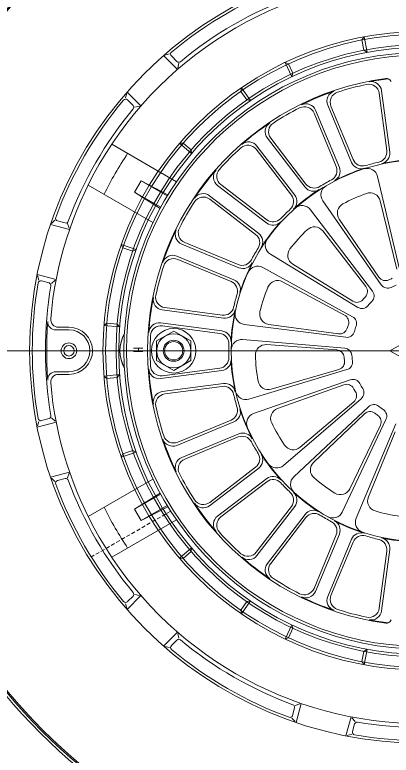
# Model space of a CAD drawing. Units: millimetres, scale not verified. Extents: x -1380 to 1380, y -955 to 955.
# Drawn here: x -605.7 to -462, y 70.4 to 353.3 of the extents above; entities that cross this region are included whole.
import ezdxf
from ezdxf.enums import TextEntityAlignment as Align

# ---------------------------------------------------------------- set-up
doc = ezdxf.new("R2010")
doc.units = ezdxf.units.MM
doc.header["$LTSCALE"] = 3
doc.linetypes.add('USER1', pattern=[2, 1.25, -0.25, 0.25, -0.25])
doc.linetypes.add('USER3', pattern=[0.75, 0.5, -0.25])
for name, color, linetype, lineweight in [('0-2_L-2', 7, 'Continuous', 18), ('0-3_L-1', 7, 'Continuous', 18), ('0-4_L-5', 2, 'USER1', 18), ('0-5_L-3', 7, 'Continuous', 18), ('0-B_L-1a', 3, 'Continuous', 18), ('0-C_L-1b', 150, 'Continuous', 18)]:
    doc.layers.add(name, color=color, linetype=linetype, lineweight=lineweight)
doc.styles.add('ＭＳ ゴシック', font='')
doc.styles.get('ＭＳ ゴシック').set_extended_font_data('MS Gothic')

msp = doc.modelspace()

# ---------------------------------------------------------------- linework, layer by layer
at = {"layer": '0-2_L-2'}
for radius in [205.5, 205]:
    msp.add_circle((-450.024, 224.897), radius, dxfattribs=at)
at = {"layer": '0-3_L-1'}
msp.add_circle((-450.024, 224.897), 206.5, dxfattribs=at)
at = {"layer": '0-4_L-5'}
for p, q in [((-178.199, 224.897), (-721.849, 224.897)), ((-235.024, 224.897), (-665.024, 224.897))]:
    msp.add_line(p, q, dxfattribs=at)
at = {"layer": '0-5_L-3'}
msp.add_lwpolyline([(-551.524, 228.65), (-545.024, 232.402), (-538.524, 228.65), (-538.524, 221.144), (-545.024, 217.391), (-551.524, 221.144)], close=True, dxfattribs=at)
for radius in [8.5, 6.5, 4, 3.5]:
    msp.add_circle((-545.024, 224.897), radius, dxfattribs=at)
at = {"layer": '0-B_L-1a'}
for p, q in [((-463.628, 301.414), (-466.51, 323.305)), ((-462.541, 300.814), (-465.627, 324.259)), ((-477.143, 296.901), (-486.193, 318.749)), ((-476.502, 297.965), (-484.951, 318.364)), ((-482.969, 295.286), (-491.418, 315.685)), ((-481.763, 294.987), (-490.813, 316.835)), ((-494.855, 287.428), (-509.251, 306.19)), ((-494.511, 288.622), (-507.952, 306.139)), ((-498.822, 284.385), (-513.218, 303.146)), ((-500.064, 284.361), (-513.506, 301.878)), ((-467.161, 291.53), (-458.2, 253.457)), ((-509.512, 273.695), (-528.273, 288.091)), ((-509.489, 274.937), (-527.006, 288.378)), ((-512.556, 269.728), (-531.317, 284.124)), ((-513.75, 269.384), (-531.267, 282.825)), ((-488.076, 282.219), (-465.778, 250.083)), ((-459.798, 256.07), (-466.169, 282.218)), ((-492.782, 278.799), (-469.109, 247.663)), ((-466.651, 253.019), (-481.82, 275.25)), ((-471.632, 249.4), (-488.088, 270.696)), ((-520.414, 257.842), (-540.813, 266.291)), ((-520.115, 256.635), (-541.963, 265.685)), ((-522.028, 252.016), (-543.876, 261.066)), ((-508.101, 261.786), (-474.66, 241.498)), ((-523.092, 251.374), (-543.491, 259.824)), ((-476.652, 243.825), (-499.551, 257.964)), ((-511.01, 256.748), (-476.719, 237.932)), ((-479.731, 238.492), (-503.425, 251.255)), ((-525.941, 237.413), (-549.387, 240.5)), ((-526.542, 238.501), (-548.433, 241.383)), ((-526.594, 232.456), (-550.04, 235.543)), ((-518.084, 234.975), (-479.282, 230.042)), ((-482.048, 231.359), (-508.719, 234.961)), ((-527.456, 231.561), (-549.346, 234.443)), ((-518.692, 229.189), (-479.713, 225.947)), ((-482.692, 225.234), (-509.529, 227.256)), ((-527.456, 218.233), (-549.346, 215.351)), ((-526.594, 217.338), (-550.04, 214.251)), ((-516.299, 206.421), (-478.846, 217.697)), ((-481.908, 217.775), (-507.738, 210.218)), ((-525.941, 212.381), (-549.387, 209.294)), ((-514.501, 200.889), (-477.573, 213.781)), ((-526.542, 211.293), (-548.433, 208.411)), ((-480.005, 211.918), (-505.344, 202.849)), ((-503.055, 181.062), (-473.426, 206.597)), ((-476.255, 205.422), (-496.778, 188.012)), ((-499.162, 176.739), (-470.67, 203.537)), ((-523.092, 198.42), (-543.491, 189.97)), ((-472.134, 200.846), (-491.594, 182.255)), ((-480.641, 163.283), (-463.959, 198.661)), ((-522.028, 197.778), (-543.876, 188.728)), ((-466.066, 196.437), (-477.734, 172.185)), ((-475.326, 160.916), (-460.197, 196.986)), ((-520.115, 193.159), (-541.963, 184.109)), ((-460.44, 193.932), (-470.656, 169.034)), ((-520.414, 191.952), (-540.813, 183.503)), ((-512.556, 180.066), (-531.317, 165.67)), ((-513.75, 180.41), (-531.267, 166.969)), ((-509.512, 176.099), (-528.273, 161.703)), ((-509.489, 174.857), (-527.006, 161.416)), ((-500.064, 165.433), (-513.506, 147.916)), ((-498.822, 165.409), (-513.218, 146.648)), ((-494.855, 162.365), (-509.251, 143.604)), ((-494.511, 161.171), (-507.952, 143.654)), ((-482.969, 154.508), (-491.418, 134.109)), ((-481.763, 154.807), (-490.813, 132.958)), ((-477.143, 152.893), (-486.193, 131.045)), ((-476.502, 151.829), (-484.951, 131.43)), ((-463.628, 148.379), (-466.51, 126.489)), ((-462.541, 148.98), (-465.627, 125.534))]:
    msp.add_line(p, q, dxfattribs=at)
msp.add_lwpolyline([(-462.524, 224.897), (-450.024, 231.897), (-437.524, 224.897), (-450.024, 217.897)], close=True, dxfattribs=at)
msp.add_circle((-450.024, 224.897), 73, dxfattribs=at)
for centre, radius, start, end in [((-450.024, 224.897), 114, 93.07089, 266.92911), ((-450.024, 224.897), 113, 93.61565, 266.38435), ((-450.024, 224.897), 105, 97.68835, 262.31165), ((-450.024, 224.897), 104.759, 97.1633, 101.19874), ((-463.804, 326.971), 2, 23.26982, 97.68835), ((-450.024, 224.897), 104, 101.80122, 108.19878), ((-470.476, 322.783), 4, 7.5, 101.80122), ((-469.593, 323.737), 4, 7.5, 101.19874), ((-450.024, 224.897), 104.759, 108.80126, 116.19874), ((-482.498, 320.28), 4, 108.80126, 202.5), ((-481.256, 319.895), 4, 108.19878, 202.5), ((-450.024, 224.897), 104, 116.80122, 123.19878), ((-495.114, 314.155), 4, 22.5, 116.80122), ((-494.508, 315.305), 4, 22.5, 116.19874), ((-450.024, 224.897), 104.759, 123.80126, 131.19874), ((-506.078, 308.625), 4, 123.80126, 217.5), ((-504.779, 308.575), 4, 123.19878, 217.5), ((-516.679, 299.443), 4, 37.5, 131.80122), ((-516.392, 300.711), 4, 37.5, 131.19874), ((-450.024, 224.897), 104, 131.80122, 138.19878), ((-467.594, 300.892), 4, 283.01773, 7.5), ((-466.506, 300.291), 4, 282.33141, 7.5), ((-472.806, 299.496), 4, 202.5, 286.98227), ((-450.024, 224.897), 73.175, 92.66859, 102.33141), ((-486.664, 293.756), 4, 298.01773, 22.5), ((-485.458, 293.457), 4, 297.33141, 22.5), ((-450.024, 224.897), 73.175, 107.66859, 117.33141), ((-473.448, 298.431), 4, 202.5, 287.66859), ((-471.055, 290.614), 4, 13.24503, 107.7457), ((-450.024, 224.897), 74, 103.01773, 106.98227), ((-450.024, 224.897), 104.759, 138.80126, 146.19874), ((-525.838, 291.264), 4, 138.80126, 232.5), ((-524.571, 291.552), 4, 138.19878, 232.5), ((-491.338, 291.057), 4, 217.5, 301.98227), ((-450.024, 224.897), 74, 118.01773, 121.98227), ((-450.024, 224.897), 73.175, 122.66859, 132.33141), ((-491.682, 289.863), 4, 217.5, 302.66859), ((-484.789, 284.499), 4, 120.2543, 214.75497), ((-533.752, 280.951), 4, 52.5, 146.19874), ((-533.702, 279.651), 4, 52.5, 146.80122), ((-503.238, 281.926), 4, 313.01773, 37.5), ((-501.995, 281.95), 4, 312.33141, 37.5), ((-450.024, 224.897), 63.827, 109.56075, 118.43925), ((-470.055, 281.271), 4, 13.69203, 109.56075), ((-450.024, 224.897), 104, 146.80122, 153.19878), ((-495.966, 276.378), 4, 37.24503, 131.7457), ((-478.516, 277.504), 4, 118.43925, 214.30797), ((-450.024, 224.897), 74, 133.01773, 136.98227), ((-507.053, 278.11), 4, 232.5, 316.98227), ((-539.282, 269.987), 4, 153.19878, 247.5), ((-450.024, 224.897), 73.175, 137.66859, 147.33141), ((-507.077, 276.868), 4, 232.5, 317.66859), ((-491.253, 268.25), 4, 37.69203, 133.56075), ((-450.024, 224.897), 104.759, 153.80126, 161.19874), ((-540.432, 269.381), 4, 153.80126, 247.5), ((-516.185, 266.21), 4, 328.01773, 52.5), ((-514.991, 266.554), 4, 327.33141, 52.5), ((-450.024, 224.897), 63.827, 133.56075, 142.43925), ((-506.026, 265.206), 4, 144.2543, 238.75497), ((-450.024, 224.897), 74, 148.01773, 151.98227), ((-497.45, 261.368), 4, 142.43925, 238.30797), ((-545.407, 257.37), 4, 67.5, 161.19874), ((-545.022, 256.128), 4, 67.5, 161.80122), ((-518.883, 261.537), 4, 247.5, 331.98227), ((-518.584, 260.331), 4, 247.5, 332.66859), ((-450.024, 224.897), 73.175, 152.66859, 162.33141), ((-450.024, 224.897), 104, 161.80122, 168.19878), ((-512.934, 253.241), 4, 61.24503, 155.7457), ((-523.559, 248.32), 4, 342.33141, 67.5), ((-464.172, 254.71), 3, 214.30797, 295.3871), ((-450.024, 224.897), 30, 112.6129, 115.3871), ((-524.623, 247.679), 4, 343.01773, 67.5), ((-450.024, 224.897), 63.827, 157.56075, 166.43925), ((-505.322, 247.733), 4, 61.69203, 157.56075), ((-474.006, 247.565), 3, 316.6129, 37.69203), ((-463.313, 251.793), 3, 214.75497, 296.29321), ((-450.024, 224.897), 27, 111.70679, 116.29321), ((-547.911, 245.349), 4, 168.19878, 262.5), ((-450.024, 224.897), 74, 163.01773, 166.98227), ((-471.498, 245.847), 3, 315.70679, 37.24503), ((-450.024, 224.897), 104.759, 168.80126, 176.19874), ((-548.865, 244.466), 4, 168.80126, 262.5), ((-475.075, 246.378), 3, 238.30797, 319.3871), ((-450.024, 224.897), 30, 136.6129, 139.3871), ((-450.024, 224.897), 27, 135.70679, 140.29321), ((-526.02, 242.467), 4, 262.5, 346.98227), ((-525.419, 241.379), 4, 262.5, 347.66859), ((-450.024, 224.897), 73.175, 167.66859, 177.33141), ((-473.104, 244.063), 3, 238.75497, 320.29321), ((-517.58, 238.943), 4, 168.2543, 262.75497), ((-508.184, 238.925), 4, 166.43925, 262.30797), ((-481.153, 235.851), 3, 340.6129, 61.69203), ((-478.162, 235.302), 3, 339.70679, 61.24503), ((-550.562, 231.577), 4, 82.5, 176.19874), ((-450.024, 224.897), 30, 160.6129, 163.3871), ((-549.869, 230.477), 4, 82.5, 176.80122), ((-527.116, 228.49), 4, 357.33141, 82.5), ((-481.647, 234.332), 3, 262.30797, 343.3871), ((-478.904, 233.018), 3, 262.75497, 344.29321), ((-450.024, 224.897), 27, 159.70679, 164.29321), ((-450.024, 224.897), 104, 176.80122, 183.19878), ((-527.978, 227.595), 4, 358.01773, 82.5), ((-519.024, 225.203), 4, 85.24503, 179.7457), ((-450.024, 224.897), 74, 178.01773, 181.98227), ((-509.83, 223.267), 4, 85.69203, 181.56075), ((-482.917, 222.243), 3, 4.6129, 85.69203), ((-479.962, 222.957), 3, 3.70679, 85.24503), ((-527.978, 222.199), 4, 277.5, 1.98227), ((-527.116, 221.304), 4, 277.5, 2.66859), ((-450.024, 224.897), 73.175, 182.66859, 192.33141), ((-450.024, 224.897), 63.827, 181.56075, 190.43925), ((-482.75, 220.654), 3, 286.30797, 7.3871), ((-450.024, 224.897), 30, 184.6129, 187.3871), ((-479.711, 220.57), 3, 286.75497, 8.29321), ((-450.024, 224.897), 27, 183.70679, 188.29321), ((-550.562, 218.217), 4, 183.80126, 277.5), ((-450.024, 224.897), 104.759, 183.80126, 191.19874), ((-549.869, 219.317), 4, 183.19878, 277.5), ((-525.419, 208.415), 4, 12.33141, 97.5), ((-508.861, 214.057), 4, 190.43925, 286.30797), ((-476.585, 210.949), 3, 27.70679, 109.24503), ((-450.024, 224.897), 27, 207.70679, 212.29321), ((-526.02, 207.327), 4, 13.01773, 97.5), ((-517.452, 210.252), 4, 192.2543, 286.75497), ((-478.994, 209.094), 3, 28.6129, 109.69203), ((-450.024, 224.897), 30, 208.6129, 211.3871), ((-475.384, 208.869), 3, 310.75497, 32.29321), ((-548.865, 205.328), 4, 97.5, 191.19874), ((-547.911, 204.445), 4, 97.5, 191.80122), ((-450.024, 224.897), 74, 193.01773, 196.98227), ((-478.195, 207.71), 3, 310.30797, 31.3871), ((-468.615, 201.351), 3, 51.70679, 133.24503), ((-450.024, 224.897), 27, 231.70679, 236.29321), ((-450.024, 224.897), 104, 191.80122, 198.19878), ((-524.623, 202.115), 4, 292.5, 16.98227), ((-523.559, 201.473), 4, 292.5, 17.66859), ((-450.024, 224.897), 73.175, 197.66859, 207.33141), ((-513.183, 197.112), 4, 109.24503, 203.7457), ((-503.996, 199.083), 4, 109.69203, 205.56075), ((-470.062, 198.677), 3, 52.6129, 133.69203), ((-450.024, 224.897), 30, 232.6129, 235.3871), ((-466.673, 199.94), 3, 334.75497, 56.29321), ((-468.769, 197.738), 3, 334.30797, 55.3871), ((-450.024, 224.897), 63.827, 205.56075, 214.43925), ((-545.022, 193.665), 4, 198.19878, 292.5), ((-518.584, 189.463), 4, 27.33141, 112.5), ((-545.407, 192.424), 4, 198.80126, 292.5), ((-450.024, 224.897), 104.759, 198.80126, 206.19874), ((-518.883, 188.257), 4, 28.01773, 112.5), ((-450.024, 224.897), 74, 208.01773, 211.98227), ((-499.366, 191.063), 4, 214.43925, 310.30797), ((-540.432, 180.413), 4, 112.5, 206.19874), ((-516.185, 183.584), 4, 307.5, 31.98227), ((-514.991, 183.239), 4, 307.5, 32.66859), ((-450.024, 224.897), 73.175, 212.66859, 222.33141), ((-539.282, 179.807), 4, 112.5, 206.80122), ((-505.666, 184.092), 4, 216.2543, 310.75497), ((-488.831, 179.363), 4, 133.69203, 229.56075), ((-450.024, 224.897), 104, 206.80122, 213.19878), ((-507.077, 172.926), 4, 42.33141, 127.5), ((-507.053, 171.683), 4, 43.01773, 127.5), ((-496.421, 173.825), 4, 133.24503, 227.7457), ((-450.024, 224.897), 63.827, 229.56075, 238.43925), ((-450.024, 224.897), 74, 223.01773, 226.98227), ((-503.238, 167.868), 4, 322.5, 46.98227), ((-501.995, 167.844), 4, 322.5, 47.66859), ((-450.024, 224.897), 73.175, 227.66859, 237.33141), ((-481.338, 173.919), 4, 238.43925, 334.30797), ((-533.702, 170.142), 4, 213.19878, 307.5), ((-466.955, 167.515), 4, 157.69203, 253.56075), ((-533.752, 168.843), 4, 213.80126, 307.5), ((-450.024, 224.897), 104.759, 213.80126, 221.19874), ((-525.838, 158.53), 4, 127.5, 221.19874), ((-524.571, 158.242), 4, 127.5, 221.80122), ((-491.682, 159.93), 4, 57.33141, 142.5), ((-491.338, 158.736), 4, 58.01773, 142.5), ((-450.024, 224.897), 74, 238.01773, 241.98227), ((-484.259, 164.989), 4, 240.2543, 334.75497), ((-450.024, 224.897), 63.827, 253.56075, 262.43925), ((-486.664, 156.038), 4, 337.5, 61.98227), ((-450.024, 224.897), 73.175, 242.66859, 252.33141), ((-485.458, 156.337), 4, 337.5, 62.66859), ((-471.638, 159.369), 4, 157.24503, 251.7457), ((-450.024, 224.897), 104, 221.80122, 228.19878), ((-473.448, 151.362), 4, 72.33141, 157.5), ((-472.806, 150.298), 4, 73.01773, 157.5), ((-450.024, 224.897), 74, 253.01773, 256.98227), ((-467.594, 148.901), 4, 352.5, 76.98227), ((-466.506, 149.502), 4, 352.5, 77.66859), ((-450.024, 224.897), 73.175, 257.66859, 267.33141), ((-516.679, 150.351), 4, 228.19878, 322.5), ((-516.392, 149.083), 4, 228.80126, 322.5), ((-450.024, 224.897), 104.759, 228.80126, 236.19874), ((-506.078, 141.169), 4, 142.5, 236.19874), ((-504.779, 141.219), 4, 142.5, 236.80122), ((-450.024, 224.897), 104, 236.80122, 243.19878), ((-495.114, 135.639), 4, 243.19878, 337.5), ((-494.508, 134.489), 4, 243.80126, 337.5), ((-450.024, 224.897), 104.759, 243.80126, 251.19874), ((-482.498, 129.514), 4, 157.5, 251.19874), ((-481.256, 129.899), 4, 157.5, 251.80122), ((-450.024, 224.897), 104, 251.80122, 258.19878), ((-470.476, 127.011), 4, 258.19878, 352.5), ((-469.593, 126.056), 4, 258.80126, 352.5), ((-450.024, 224.897), 104.759, 258.80126, 262.8367), ((-463.804, 122.823), 2, 262.31165, 336.73018)]:
    msp.add_arc(centre, radius, start, end, dxfattribs=at)
at = {"layer": '0-C_L-1b'}
for p, q in [((-472.321, 344.842), (-473.112, 343.674)), ((-472.349, 339.747), (-473.112, 343.674)), ((-471.176, 338.952), (-472.321, 344.842)), ((-472.349, 339.747), (-471.176, 338.952)), ((-543.565, 332.397), (-548.881, 337.713)), ((-546.66, 338.321), (-548.399, 337.845)), ((-543.762, 335.422), (-545.891, 337.551)), ((-543.113, 334.773), (-543.472, 332.888)), ((-502.488, 335.04), (-499.953, 329.602)), ((-501.161, 334.56), (-502.488, 335.04)), ((-501.161, 334.56), (-499.471, 330.935)), ((-499.471, 330.935), (-499.953, 329.602)), ((-519.427, 324.014), (-519.179, 325.404)), ((-519.179, 325.404), (-515.738, 320.489)), ((-563.448, 321.533), (-562.972, 323.271)), ((-557.525, 318.438), (-562.84, 323.753)), ((-519.427, 324.014), (-517.133, 320.738)), ((-560.549, 318.634), (-562.679, 320.764)), ((-517.133, 320.738), (-515.738, 320.489)), ((-559.901, 317.986), (-558.016, 318.345)), ((-543.943, 289.513), (-568.686, 303.798)), ((-542.752, 304.179), (-541.344, 304.28)), ((-538.223, 300.242), (-542.752, 304.179)), ((-538.325, 301.656), (-541.344, 304.28)), ((-538.325, 301.656), (-538.223, 300.242)), ((-547.478, 284.048), (-557.431, 289.795)), ((-547.198, 284.506), (-557.431, 289.795)), ((-552.943, 273.925), (-577.686, 288.21)), ((-549.978, 279.718), (-559.931, 285.465)), ((-590.425, 274.807), (-591.693, 273.525)), ((-586.466, 273.746), (-589.375, 274.525)), ((-584.783, 271.224), (-592.044, 273.17)), ((-585.58, 273.508), (-584.948, 271.696)), ((-559.375, 263.607), (-565.048, 265.56)), ((-565.048, 265.56), (-564.432, 264.291)), ((-560.65, 262.988), (-564.432, 264.291)), ((-560.65, 262.988), (-559.375, 263.607)), ((-589.893, 252.156), (-597.154, 254.101)), ((-596.57, 251.874), (-597.027, 253.618)), ((-591.724, 250.576), (-590.271, 251.829)), ((-592.61, 250.813), (-595.519, 251.593)), ((-570.564, 235.443), (-571.643, 234.533)), ((-570.564, 235.443), (-566.579, 235.094)), ((-566.579, 235.094), (-565.666, 234.01)), ((-585.024, 232.897), (-590.093, 232.897)), ((-585.024, 233.897), (-589.007, 233.897)), ((-571.643, 234.533), (-565.666, 234.01)), ((-585.024, 216.897), (-590.093, 216.897)), ((-585.024, 215.897), (-589.007, 215.897)), ((-571.643, 215.26), (-565.666, 215.783)), ((-570.564, 214.351), (-571.643, 215.26)), ((-566.579, 214.7), (-565.666, 215.783)), ((-570.564, 214.351), (-566.579, 214.7)), ((-592.61, 198.98), (-595.519, 198.201)), ((-591.724, 199.218), (-590.271, 197.965)), ((-589.893, 197.638), (-597.154, 195.692)), ((-596.57, 197.919), (-597.027, 196.176)), ((-560.65, 186.805), (-564.432, 185.503)), ((-560.65, 186.805), (-559.375, 186.187)), ((-559.375, 186.187), (-565.048, 184.233)), ((-565.048, 184.233), (-564.432, 185.503)), ((-584.783, 178.57), (-592.044, 176.624)), ((-590.425, 174.987), (-591.693, 176.268)), ((-586.466, 176.048), (-589.375, 175.269)), ((-585.58, 176.286), (-584.948, 178.097)), ((-552.943, 175.869), (-577.686, 161.584)), ((-549.978, 170.076), (-559.931, 164.329)), ((-547.478, 165.746), (-557.431, 159.999)), ((-547.198, 165.288), (-557.431, 159.999)), ((-543.943, 160.281), (-568.686, 145.995)), ((-538.223, 149.552), (-542.752, 145.615)), ((-538.325, 148.138), (-541.344, 145.514)), ((-538.325, 148.138), (-538.223, 149.552)), ((-542.752, 145.615), (-541.344, 145.514)), ((-557.525, 131.356), (-562.84, 126.04)), ((-560.549, 131.16), (-562.679, 129.03)), ((-559.901, 131.808), (-558.016, 131.449)), ((-563.448, 128.261), (-562.972, 126.523)), ((-519.427, 125.78), (-517.133, 129.056)), ((-519.179, 124.39), (-515.738, 129.305)), ((-517.133, 129.056), (-515.738, 129.305)), ((-519.427, 125.78), (-519.179, 124.39)), ((-502.488, 114.754), (-499.953, 120.192)), ((-501.161, 115.234), (-499.471, 118.859)), ((-499.471, 118.859), (-499.953, 120.192)), ((-543.565, 117.397), (-548.881, 112.081)), ((-543.113, 115.021), (-543.472, 116.905)), ((-543.762, 114.372), (-545.891, 112.242)), ((-501.161, 115.234), (-502.488, 114.754)), ((-546.66, 111.473), (-548.399, 111.949)), ((-472.349, 110.047), (-471.176, 110.842)), ((-471.176, 110.842), (-472.321, 104.952)), ((-472.349, 110.047), (-473.112, 106.12)), ((-472.321, 104.952), (-473.112, 106.12)), ((-498.873, 88.456), (-499.653, 85.546)), ((-498.636, 89.342), (-496.824, 89.973)), ((-496.352, 90.138), (-498.297, 82.877)), ((-477.283, 85.028), (-479.229, 77.767)), ((-499.934, 84.496), (-498.653, 83.228)), ((-475.703, 83.197), (-476.957, 84.65)), ((-475.941, 82.311), (-476.72, 79.402)), ((-477.002, 78.351), (-478.745, 77.894))]:
    msp.add_line(p, q, dxfattribs=at)
at = {"layer": '0-C_L-1b', "linetype": 'USER3'}
msp.add_line((-546.156, 163.622), (-577.356, 145.608), dxfattribs=at)
at = {"layer": '0-C_L-1b'}
for points in [[(-550.234, 279.247), (-559.931, 285.465), (-557.431, 289.795)], [(-550.234, 170.546), (-559.931, 164.329), (-557.431, 159.999)]]:
    msp.add_lwpolyline(points, dxfattribs=at)
for centre, radius in [((-450.024, 224.897), 150), ((-450.024, 224.897), 122), ((-450.024, 224.897), 122), ((-450.024, 224.897), 122), ((-450.024, 224.897), 122), ((-450.024, 224.897), 122), ((-450.024, 224.897), 122), ((-450.024, 224.897), 122), ((-450.024, 224.897), 122), ((-450.024, 224.897), 122), ((-450.024, 224.897), 122), ((-450.024, 224.897), 122), ((-450.024, 224.897), 122), ((-450.024, 224.897), 121), ((-450.024, 224.897), 121), ((-450.024, 224.897), 121), ((-450.024, 224.897), 121), ((-450.024, 224.897), 121), ((-450.024, 224.897), 121), ((-450.024, 224.897), 121), ((-450.024, 224.897), 121), ((-450.024, 224.897), 121), ((-450.024, 224.897), 121), ((-450.024, 224.897), 121), ((-450.024, 224.897), 121), ((-450.024, 224.897), 117), ((-450.024, 224.897), 117), ((-450.024, 224.897), 117), ((-450.024, 224.897), 117), ((-450.024, 224.897), 117), ((-450.024, 224.897), 117), ((-450.024, 224.897), 117), ((-450.024, 224.897), 117), ((-450.024, 224.897), 117), ((-450.024, 224.897), 117), ((-450.024, 224.897), 117), ((-450.024, 224.897), 117), ((-450.024, 224.897), 116), ((-450.024, 224.897), 116), ((-450.024, 224.897), 116), ((-450.024, 224.897), 116), ((-450.024, 224.897), 116), ((-450.024, 224.897), 116), ((-450.024, 224.897), 116), ((-450.024, 224.897), 116), ((-450.024, 224.897), 116), ((-450.024, 224.897), 116), ((-450.024, 224.897), 116), ((-450.024, 224.897), 116), ((-585.024, 224.897), 3), ((-585.024, 224.897), 2)]:
    msp.add_circle(centre, radius, dxfattribs=at)
for centre, radius, start, end in [((-450.024, 224.897), 142.5, 90, 150), ((-449.774, 224.464), 149.5, 110.02222, 129.97778), ((-449.774, 224.464), 144.5, 110.12605, 129.87395), ((-545.184, 338.259), 1, 129.97778, 225), ((-543.055, 336.129), 1, 225, 309.87395), ((-449.591, 224.647), 149.5, 140.02222, 159.97778), ((-563.386, 320.057), 1, 45, 140.02222), ((-449.591, 224.647), 144.5, 140.12605, 159.87395), ((-561.256, 317.927), 1, 320.12605, 45), ((-450.024, 224.897), 135.486, 146.19119, 153.80881), ((-450.024, 224.897), 142.5, 150, 175.06523), ((-589.116, 275.491), 1, 159.97778, 255), ((-586.207, 274.712), 1, 255, 339.87395), ((-449.524, 224.897), 149.5, 170.02222, 189.97778), ((-595.778, 250.627), 1, 75, 170.02222), ((-449.524, 224.897), 144.5, 170.12605, 189.87395), ((-592.869, 249.847), 1, 350.12605, 75), ((-450.024, 224.897), 143.5, 175.50961, 184.49039), ((-590.093, 235.897), 3, 175.50961, 270), ((-589.007, 236.897), 3, 175.06523, 270), ((-585.024, 224.897), 9, 270, 90), ((-585.024, 224.897), 8, 270, 90), ((-551.542, 224.897), 14, 151.34108, 208.65892), ((-552.542, 224.897), 13, 150.38359, 209.61641), ((-590.093, 213.897), 3, 90, 184.49039), ((-589.007, 212.897), 3, 90, 184.93477), ((-450.024, 224.897), 142.5, 184.93477, 210), ((-595.778, 199.167), 1, 189.97778, 285), ((-592.869, 199.946), 1, 285, 9.87395), ((-586.207, 175.082), 1, 20.12605, 105), ((-449.591, 225.147), 144.5, 200.12605, 219.87395), ((-589.116, 174.303), 1, 105, 200.02222), ((-449.591, 225.147), 149.5, 200.02222, 219.97778), ((-450.024, 224.897), 135.486, 206.19119, 213.80881), ((-450.024, 224.897), 142.5, 210, 270), ((-561.256, 131.867), 1, 315, 39.87395), ((-563.386, 129.737), 1, 219.97778, 315), ((-543.055, 113.665), 1, 50.12605, 135), ((-449.774, 225.33), 144.5, 230.12605, 249.87395), ((-545.184, 111.535), 1, 135, 230.02222), ((-449.774, 225.33), 149.5, 230.02222, 249.97778), ((-499.839, 88.714), 1, 345, 69.87395), ((-500.618, 85.805), 1, 249.97778, 345), ((-474.975, 82.052), 1, 80.12605, 165), ((-450.024, 225.397), 144.5, 260.12605, 279.87395), ((-475.754, 79.143), 1, 165, 260.02222), ((-450.024, 225.397), 149.5, 260.02222, 279.97778)]:
    msp.add_arc(centre, radius, start, end, dxfattribs=at)

# ---------------------------------------------------------------- texts
at = {"layer": '0-B_L-1a', "color": 7, "style": 'ＭＳ ゴシック', "width": 0.85}
msp.add_text('H', height=3.666, rotation=270, dxfattribs=at).set_placement((-561.524, 226.314), align=Align.BOTTOM_LEFT)

doc.saveas('drawing.dxf')
